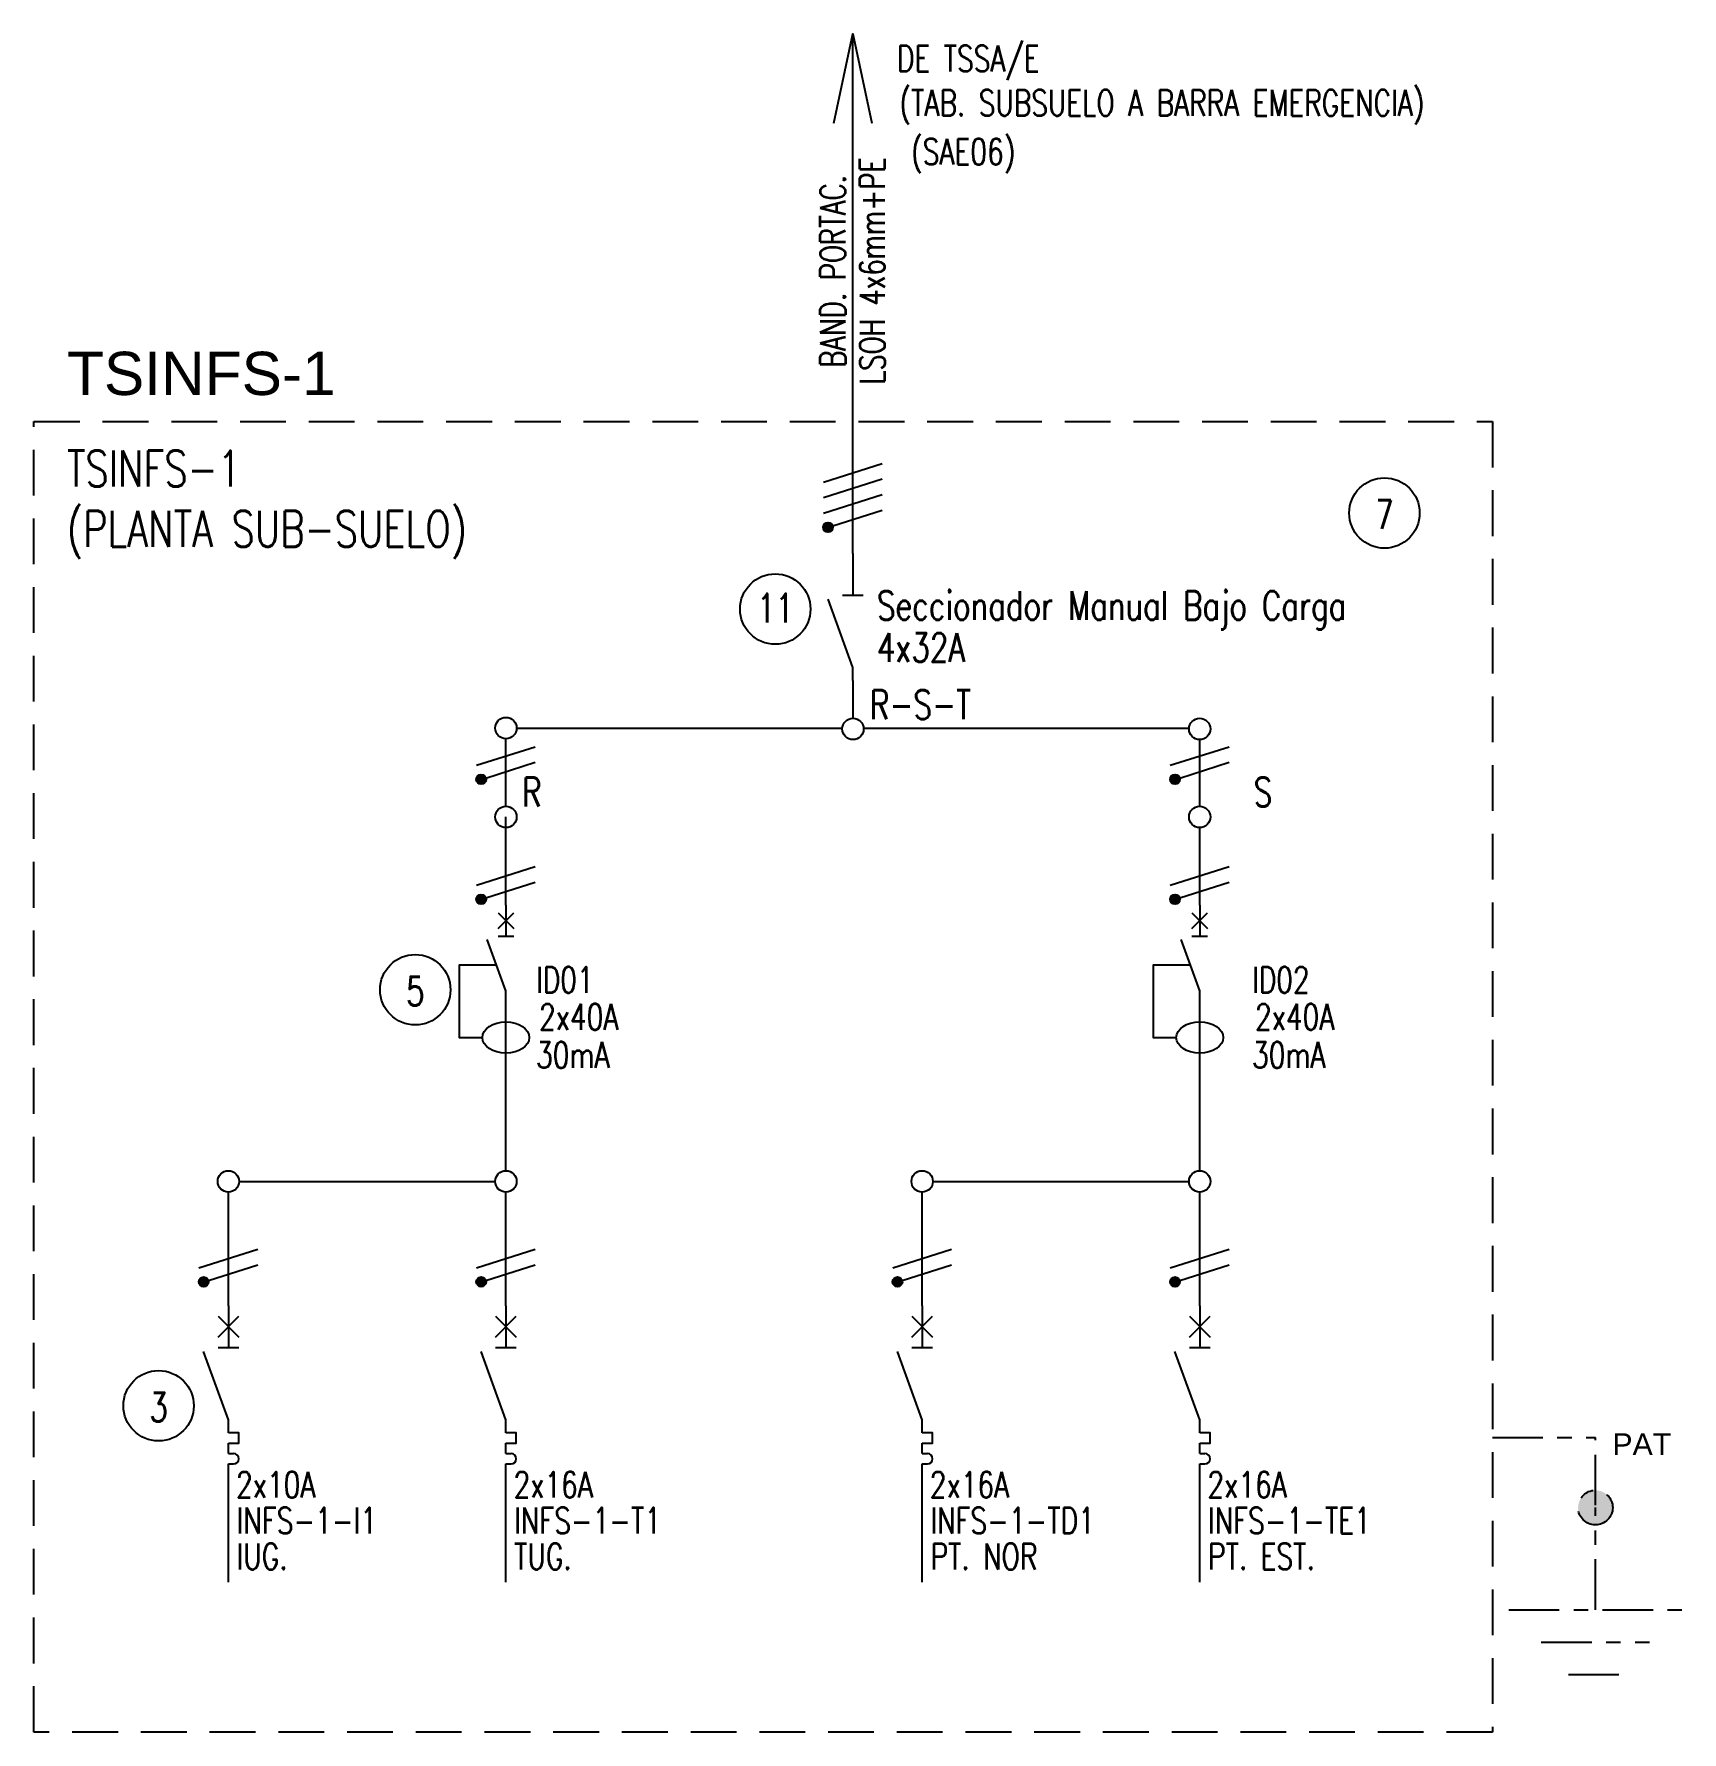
# Model space of a CAD drawing. Extents: x 3617.2 to 3628.6, y 1285.6 to 1297.4.
import ezdxf
from ezdxf.enums import TextEntityAlignment as Align

# ---------------------------------------------------------------- set-up
doc = ezdxf.new("R2010")
doc.units = 0
doc.linetypes.add('OCJ-ESQUEMAS UNIFILARES-CORREGIDOS IDO-REV.br$0$DASHED', pattern=[19.05, 12.7, -6.35])
doc.linetypes.add('OCJ-ESQUEMAS UNIFILARES-CORREGIDOS IDO-REV.br$0$EJE_5', pattern=[7.1, 5, -1, 0.1, -1])
for name, color, linetype in [('OCJ-ESQUEMAS UNIFILARES-CORREGIDOS IDO-REV.br$0$00-IE-CABLES', 10, 'Continuous'), ('OCJ-ESQUEMAS UNIFILARES-CORREGIDOS IDO-REV.br$0$01-ELE-APARATOS', 170, 'Continuous'), ('OCJ-ESQUEMAS UNIFILARES-CORREGIDOS IDO-REV.br$0$ELECTRIC', 4, 'Continuous'), ('OCJ-ESQUEMAS UNIFILARES-CORREGIDOS IDO-REV.br$0$PAT', 80, 'Continuous'), ('OCJ-ESQUEMAS UNIFILARES-CORREGIDOS IDO-REV.br$0$TEXTO', 7, 'Continuous')]:
    doc.layers.add(name, color=color, linetype=linetype)
doc.styles.add('OCJ-ESQUEMAS UNIFILARES-CORREGIDOS IDO-REV.br$0$ARIAL', font='Arial.ttf', dxfattribs={"height": 0.2})
doc.styles.add('OCJ-ESQUEMAS UNIFILARES-CORREGIDOS IDO-REV.br$0$Electricidad', font='ROMANS.SHX', dxfattribs={"width": 0.75, "height": 0.175})

# ---------------------------------------------------------------- blocks, each defined once
blk = doc.blocks.new('OCJ-ESQUEMAS UNIFILARES-CORREGIDOS IDO-REV.br$0$Unif-Interruptor-Dif')
for points in [[(0, 0.177), (0, -0.093)], [(-0.068, 0.11), (0.068, -0.025)], [(-0.068, -0.025), (0.068, 0.11)], [(0, -0.565), (-0.162, -0.121)], [(-0.068, -0.093), (0.068, -0.093)], [(-0.081, -0.343), (-0.405, -0.343), (-0.405, -0.97), (-0.202, -0.97)], [(0, -1.308), (0, -0.565)]]:
    blk.add_lwpolyline(points)
blk.add_ellipse((0, -0.97), major_axis=(0.203, 0), ratio=0.670814)
blk = doc.blocks.new('OCJ-ESQUEMAS UNIFILARES-CORREGIDOS IDO-REV.br$0$A$C7AFF483F')
for points in [[(0, 0.88), (0, 0.592)], [(-0.072, 0.592), (0.072, 0.592)], [(0, 0.09), (-0.172, 0.564)], [(0, 0), (0, 0.09)]]:
    blk.add_lwpolyline(points)
blk = doc.blocks.new('OCJ-ESQUEMAS UNIFILARES-CORREGIDOS IDO-REV.br$0$Unif-Interruptor-Term')
for p, q in [((0, -1.013), (0.045, -1.013)), ((0, -1.103), (0.045, -1.103))]:
    blk.add_line(p, q)
for points in [[(-0.09, 0.177), (0.09, -0.003)], [(-0.09, -0.003), (0.09, 0.177)], [(0, 0.267), (0, -0.093)], [(0, -0.72), (-0.215, -0.128)], [(-0.09, -0.093), (0.09, -0.093)], [(0, -0.833), (0, -0.72)], [(0, -0.923), (0.09, -0.923), (0.09, -0.833), (0, -0.833)], [(0, -1.013), (0, -0.923)], [(0, -1.215), (0, -1.103)]]:
    blk.add_lwpolyline(points)
blk.add_arc((0.045, -1.058), 0.045, 270, 90)

msp = doc.modelspace()

# ---------------------------------------------------------------- hatches: boundary and pattern name
at = {"layer": 'OCJ-ESQUEMAS UNIFILARES-CORREGIDOS IDO-REV.br$0$00-IE-CABLES'}
for points in [[(3622.629, 1293.96, 1), (3622.684, 1294, 1)], [(3620.225, 1292.212, 1), (3620.279, 1292.252, 1)], [(3625.033, 1292.212, 1), (3625.088, 1292.252, 1)], [(3620.225, 1291.382, 1), (3620.279, 1291.421, 1)], [(3625.033, 1291.382, 1), (3625.088, 1291.421, 1)], [(3618.301, 1288.729, 1), (3618.356, 1288.769, 1)], [(3620.225, 1288.729, 1), (3620.279, 1288.769, 1)], [(3623.11, 1288.729, 1), (3623.164, 1288.769, 1)], [(3625.033, 1288.729, 1), (3625.088, 1288.769, 1)]]:
    msp.add_hatch(color=256, dxfattribs=at).paths.add_polyline_path(points)
at = {"layer": 'OCJ-ESQUEMAS UNIFILARES-CORREGIDOS IDO-REV.br$0$PAT', "linetype": 'OCJ-ESQUEMAS UNIFILARES-CORREGIDOS IDO-REV.br$0$EJE_5', "ltscale": 0.07}
h = msp.add_hatch(color=256, dxfattribs=at)
h.paths.add_polyline_path([(3628.094, 1287.184), (3627.854, 1287.184, -1)])
h.paths.add_polyline_path([(3627.854, 1287.184), (3627.974, 1287.184), (3627.974, 1287.064, -0.414214)])
h.paths.add_polyline_path([(3627.974, 1287.184), (3628.094, 1287.184, -0.414214), (3627.974, 1287.064)])

# ---------------------------------------------------------------- linework, layer by layer
at = {"layer": 'OCJ-ESQUEMAS UNIFILARES-CORREGIDOS IDO-REV.br$0$00-IE-CABLES'}
for p, q in [((3622.828, 1293.798), (3622.828, 1297.4)), ((3622.828, 1292.918), (3622.828, 1292.657)), ((3620.497, 1292.588), (3622.754, 1292.588)), ((3622.902, 1292.588), (3625.158, 1292.588)), ((3620.423, 1292.046), (3620.423, 1292.514)), ((3625.232, 1292.046), (3625.232, 1292.508)), ((3620.423, 1291.361), (3620.423, 1291.972)), ((3625.232, 1291.361), (3625.232, 1291.898)), ((3620.423, 1289.519), (3620.423, 1290.321)), ((3625.232, 1289.519), (3625.232, 1290.321)), ((3618.574, 1289.445), (3620.349, 1289.445)), ((3623.383, 1289.445), (3625.158, 1289.445)), ((3618.5, 1288.583), (3618.5, 1289.371)), ((3620.423, 1288.583), (3620.423, 1289.371)), ((3623.308, 1288.583), (3623.308, 1289.371)), ((3625.232, 1288.583), (3625.232, 1289.371)), ((3618.5, 1286.668), (3618.5, 1287.47)), ((3620.423, 1286.668), (3620.423, 1287.47)), ((3623.308, 1286.668), (3623.308, 1287.47)), ((3625.232, 1286.668), (3625.232, 1287.47))]:
    msp.add_line(p, q, dxfattribs=at)
for points in [[(3622.697, 1296.782), (3622.828, 1297.4), (3622.959, 1296.782)], [(3622.624, 1294.294), (3623.031, 1294.423)], [(3622.624, 1294.186), (3623.031, 1294.315)], [(3622.624, 1294.078), (3623.031, 1294.207)], [(3622.689, 1293.99), (3623.031, 1294.099)], [(3620.22, 1292.33), (3620.627, 1292.459)], [(3625.028, 1292.33), (3625.435, 1292.459)], [(3620.284, 1292.242), (3620.627, 1292.351)], [(3625.093, 1292.242), (3625.435, 1292.351)], [(3620.22, 1291.499), (3620.627, 1291.628)], [(3625.028, 1291.499), (3625.435, 1291.628)], [(3620.284, 1291.412), (3620.627, 1291.52)], [(3625.093, 1291.412), (3625.435, 1291.52)], [(3618.296, 1288.847), (3618.703, 1288.976)], [(3620.22, 1288.847), (3620.627, 1288.976)], [(3623.105, 1288.847), (3623.512, 1288.976)], [(3625.028, 1288.847), (3625.435, 1288.976)], [(3618.361, 1288.759), (3618.703, 1288.868)], [(3620.284, 1288.759), (3620.627, 1288.868)], [(3623.169, 1288.759), (3623.512, 1288.868)], [(3625.093, 1288.759), (3625.435, 1288.868)]]:
    msp.add_lwpolyline(points, dxfattribs=at)
for centre, radius in [((3622.656, 1293.98), 0.0338), ((3620.423, 1292.588), 0.0741), ((3622.828, 1292.582), 0.0741), ((3625.232, 1292.582), 0.0741), ((3620.252, 1292.232), 0.0338), ((3625.061, 1292.232), 0.0338), ((3620.423, 1291.972), 0.0741), ((3625.232, 1291.972), 0.0741), ((3620.252, 1291.401), 0.0338), ((3625.061, 1291.401), 0.0338), ((3618.5, 1289.445), 0.0741), ((3620.423, 1289.445), 0.0741), ((3620.423, 1289.445), 0.0741), ((3623.308, 1289.445), 0.0741), ((3623.308, 1289.445), 0.0741), ((3625.232, 1289.445), 0.0741), ((3618.329, 1288.749), 0.0338), ((3620.252, 1288.749), 0.0338), ((3623.137, 1288.749), 0.0338), ((3625.061, 1288.749), 0.0338)]:
    msp.add_circle(centre, radius, dxfattribs=at)
at = {"layer": 'OCJ-ESQUEMAS UNIFILARES-CORREGIDOS IDO-REV.br$0$ELECTRIC', "linetype": 'OCJ-ESQUEMAS UNIFILARES-CORREGIDOS IDO-REV.br$0$DASHED', "ltscale": 0.025}
msp.add_lwpolyline([(3617.152, 1294.713), (3627.26, 1294.713), (3627.26, 1285.628), (3617.152, 1285.628)], close=True, dxfattribs=at)
at = {"layer": 'OCJ-ESQUEMAS UNIFILARES-CORREGIDOS IDO-REV.br$0$PAT', "linetype": 'OCJ-ESQUEMAS UNIFILARES-CORREGIDOS IDO-REV.br$0$EJE_5', "ltscale": 0.07}
for p, q in [((3627.26, 1287.671), (3627.974, 1287.671)), ((3627.974, 1287.201), (3627.974, 1287.671)), ((3627.974, 1286.476), (3627.974, 1287.184)), ((3627.374, 1286.476), (3628.574, 1286.476)), ((3627.599, 1286.251), (3628.349, 1286.251)), ((3627.787, 1286.026), (3628.162, 1286.026))]:
    msp.add_line(p, q, dxfattribs=at)
msp.add_circle((3627.974, 1287.184), 0.12, dxfattribs=at)
msp.add_circle((3627.974, 1287.184), 0.12, dxfattribs=at)
at = {"layer": 'OCJ-ESQUEMAS UNIFILARES-CORREGIDOS IDO-REV.br$0$TEXTO'}
for centre in [(3626.512, 1294.079), (3622.29, 1293.413), (3619.795, 1290.774), (3618.016, 1287.89)]:
    msp.add_circle(centre, 0.244, dxfattribs=at)

# ---------------------------------------------------------------- block references
at = {"layer": 'OCJ-ESQUEMAS UNIFILARES-CORREGIDOS IDO-REV.br$0$01-ELE-APARATOS'}
msp.add_blockref('OCJ-ESQUEMAS UNIFILARES-CORREGIDOS IDO-REV.br$0$A$C7AFF483F', (3622.828, 1292.918), dxfattribs=at)
at = {"layer": 'OCJ-ESQUEMAS UNIFILARES-CORREGIDOS IDO-REV.br$0$01-ELE-APARATOS', "xscale": 0.7999999999999546, "yscale": 0.7999999999999546, "zscale": 0.7999999999999546}
for name, p in [('OCJ-ESQUEMAS UNIFILARES-CORREGIDOS IDO-REV.br$0$Unif-Interruptor-Dif', (3620.423, 1291.219)), ('OCJ-ESQUEMAS UNIFILARES-CORREGIDOS IDO-REV.br$0$Unif-Interruptor-Dif', (3625.232, 1291.219)), ('OCJ-ESQUEMAS UNIFILARES-CORREGIDOS IDO-REV.br$0$Unif-Interruptor-Term', (3618.5, 1288.369)), ('OCJ-ESQUEMAS UNIFILARES-CORREGIDOS IDO-REV.br$0$Unif-Interruptor-Term', (3620.423, 1288.369)), ('OCJ-ESQUEMAS UNIFILARES-CORREGIDOS IDO-REV.br$0$Unif-Interruptor-Term', (3623.308, 1288.369)), ('OCJ-ESQUEMAS UNIFILARES-CORREGIDOS IDO-REV.br$0$Unif-Interruptor-Term', (3625.232, 1288.369))]:
    msp.add_blockref(name, p, dxfattribs=at)

# ---------------------------------------------------------------- texts
at = {"layer": 'OCJ-ESQUEMAS UNIFILARES-CORREGIDOS IDO-REV.br$0$TEXTO', "style": 'OCJ-ESQUEMAS UNIFILARES-CORREGIDOS IDO-REV.br$0$Electricidad', "width": 0.75}
for s, height, p in [('DE TSSA/E', 0.18, (3623.133, 1297.14)), ('(TAB. SUBSUELO A BARRA EMERGENCIA)', 0.18, (3623.15, 1296.832)), ('(SAE06)', 0.18, (3623.231, 1296.494)), ('TSINFS-1', 0.25, (3617.381, 1294.262)), ('(PLANTA SUB-SUELO)', 0.25, (3617.381, 1293.845)), ('7', 0.2, (3626.448, 1293.969)), ('11', 0.2, (3622.162, 1293.319)), ('Seccionador Manual Bajo Carga', 0.2, (3622.995, 1293.338)), ('4x32A', 0.2, (3622.995, 1293.047)), ('R-S-T', 0.2, (3622.946, 1292.651)), ('R', 0.2, (3620.535, 1292.045)), ('S', 0.2, (3625.606, 1292.045)), ('ID01', 0.18, (3620.632, 1290.753)), ('ID02', 0.18, (3625.594, 1290.753)), ('5', 0.2, (3619.731, 1290.664)), ('2x40A', 0.18, (3620.653, 1290.496)), ('2x40A', 0.18, (3625.615, 1290.496)), ('30mA', 0.18, (3620.632, 1290.232)), ('30mA', 0.18, (3625.594, 1290.232)), ('3', 0.2, (3617.952, 1287.78)), ('2x10A', 0.18, (3618.553, 1287.253)), ('2x16A', 0.18, (3620.476, 1287.253)), ('2x16A', 0.18, (3623.361, 1287.253)), ('2x16A', 0.18, (3625.285, 1287.253)), ('INFS-1-I1', 0.18, (3618.557, 1287.004)), ('INFS-1-T1', 0.18, (3620.48, 1287.004)), ('INFS-1-TD1', 0.18, (3623.365, 1287.004)), ('INFS-1-TE1', 0.18, (3625.289, 1287.004)), ('IUG.', 0.18, (3618.557, 1286.756)), ('TUG.', 0.18, (3620.48, 1286.756)), ('PT. NOR', 0.18, (3623.366, 1286.756)), ('PT. EST.', 0.18, (3625.289, 1286.756))]:
    msp.add_text(s, height=height, dxfattribs=at).set_placement(p)
for s, p in [('LSOH 4x6mm+PE', (3623.05, 1295.759)), ('BAND. PORTAC.', (3622.776, 1295.754))]:
    msp.add_text(s, height=0.175, rotation=90, dxfattribs=at).set_placement(p, align=Align.CENTER)
at = {"layer": 'OCJ-ESQUEMAS UNIFILARES-CORREGIDOS IDO-REV.br$0$TEXTO', "style": 'OCJ-ESQUEMAS UNIFILARES-CORREGIDOS IDO-REV.br$0$ARIAL'}
for s, height, p in [('TSINFS-1', 0.3, (3617.381, 1294.897)), ('PAT', 0.15, (3628.092, 1287.549))]:
    msp.add_text(s, height=height, dxfattribs=at).set_placement(p)

doc.saveas('drawing.dxf')
